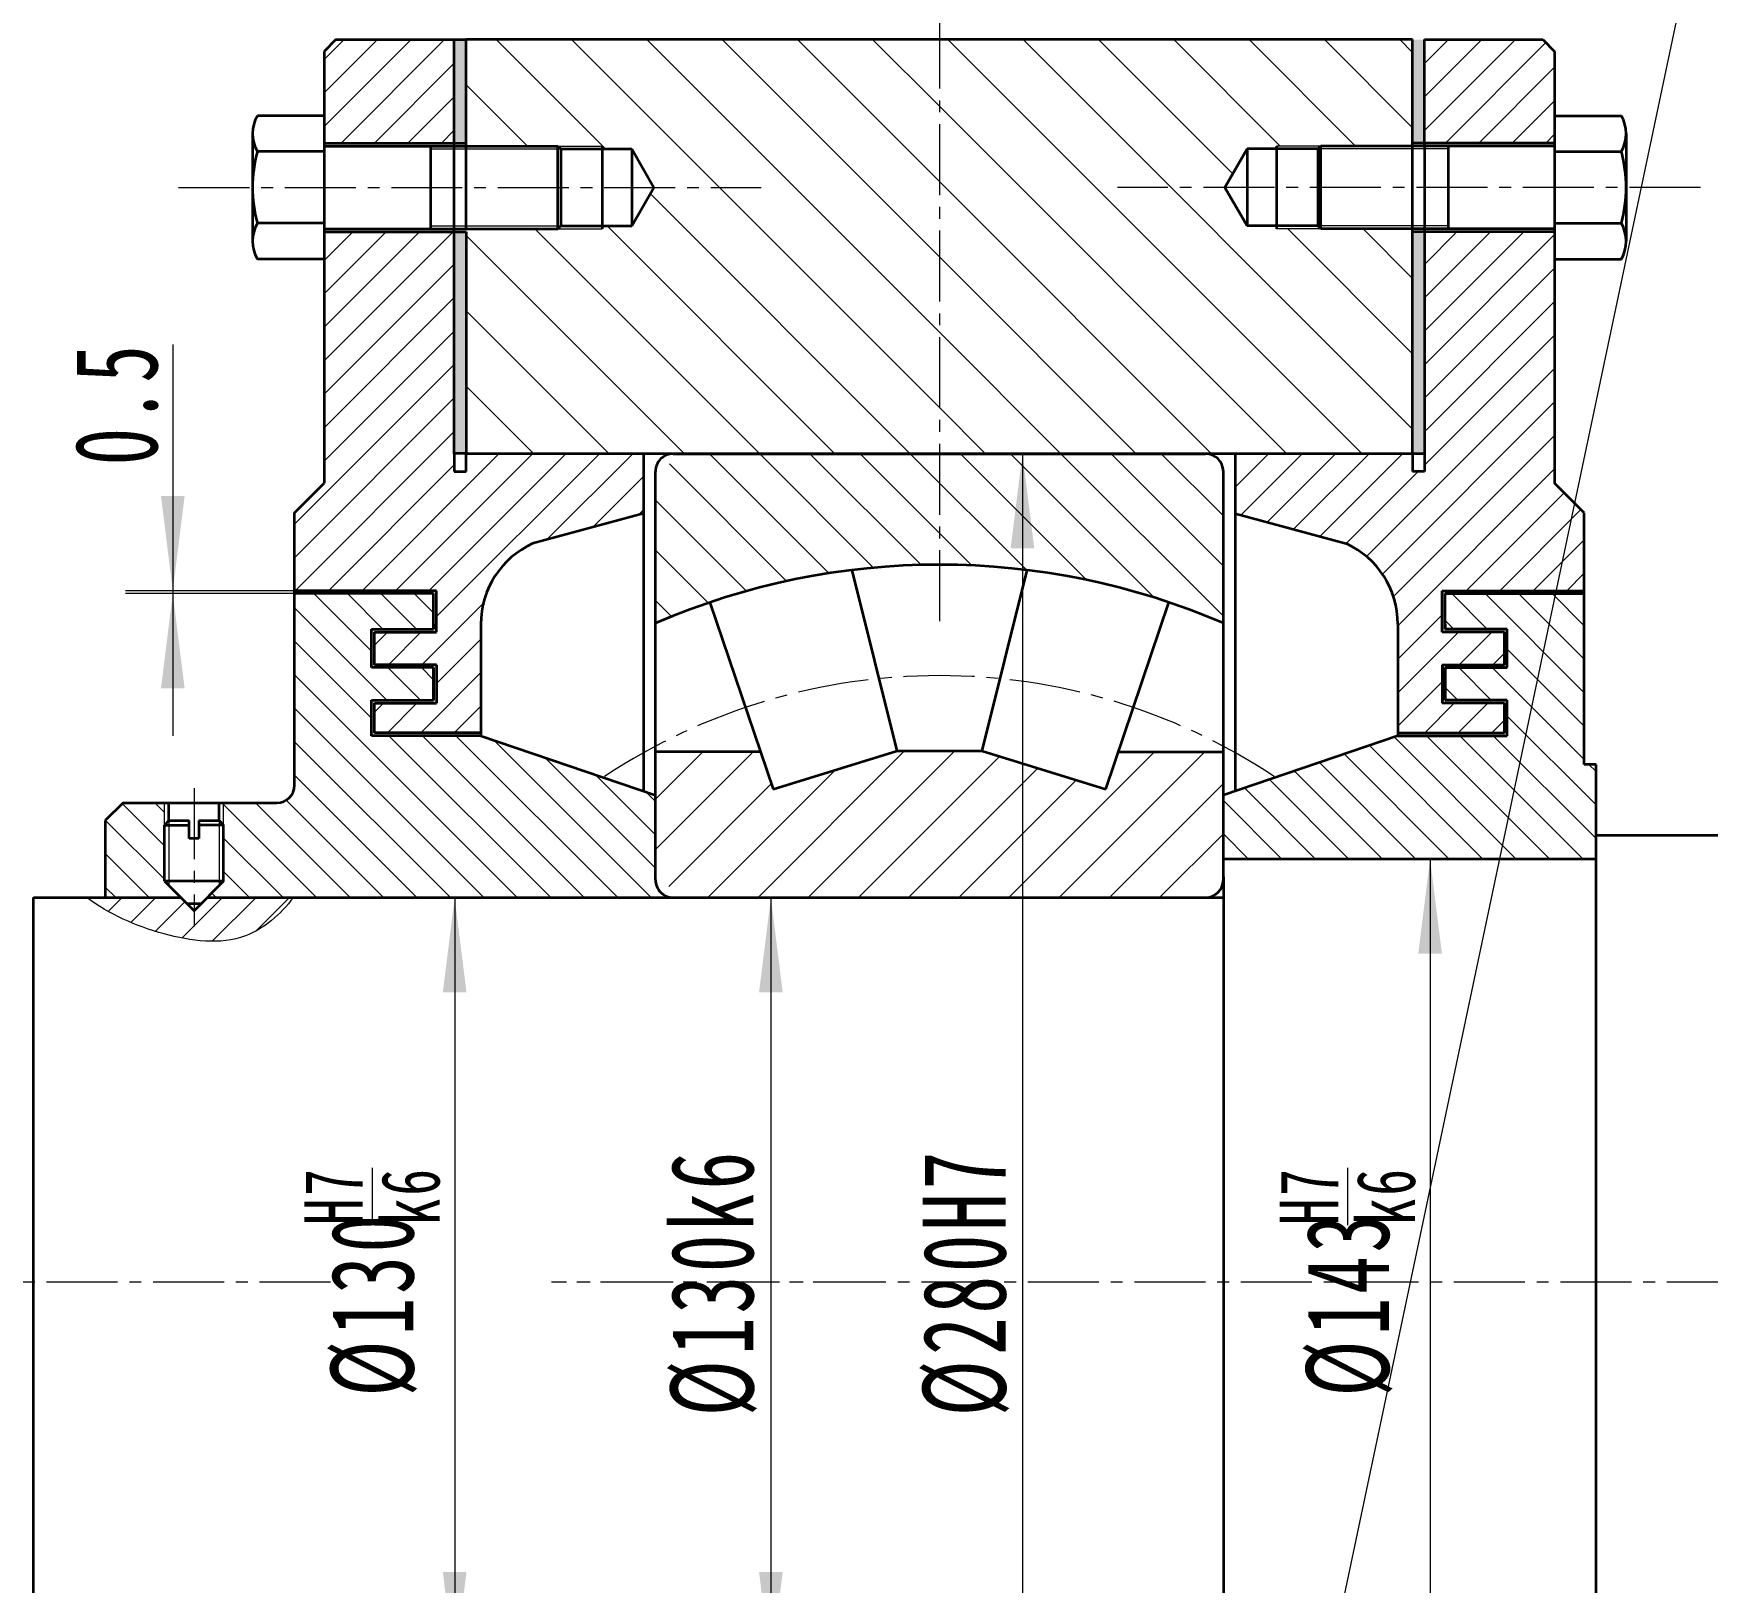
# Model space of a CAD drawing. Header units: millimetres. Extents: x -2378 to 2378, y -1682 to 1682.
# Drawn here: x -698.9 to -415.9, y 869.1 to 1130.9 of the extents above; entities that cross this region are included whole.
import ezdxf

# ---------------------------------------------------------------- set-up
doc = ezdxf.new("R2010")
doc.units = ezdxf.units.MM
doc.linetypes.add('点画线', pattern=[18, 12, -2, 2, -2])
doc.layers.get('0').update_dxf_attribs({"lineweight": 35})
for name, color, linetype, lineweight in [('中心线层', 1, '点画线', 18), ('剖面线层', 4, 'Continuous', 18), ('尺寸线层', 3, 'Continuous', 18), ('粗实线层', 7, 'Continuous', 35), ('细实线', 7, 'Continuous', 18), ('细实线层', 7, 'Continuous', 18)]:
    doc.layers.add(name, color=color, linetype=linetype, lineweight=lineweight)
doc.styles.add('标准', font='', dxfattribs={"width": 0.667})
doc.styles.get('标准').set_extended_font_data('宋体')
doc.dimstyles.new('标准', dxfattribs={"dimscale": 4, "dimtxt": 3.5, "dimasz": 4, "dimexe": 2, "dimexo": 0, "dimtad": 1, "dimdsep": 46, "dimtxsty": '标准', "dimblk": '_CAXARROW', "dimcen": 0, "dimdle": 6, "dimazin": 2, "dimtfac": 0.7071067811865475, "dimtdec": 3, "dimtmove": 2, "dimatfit": 3, "dimfxl": 1, "dimfrac": 2, "dimtolj": 1, "dimarcsym": 1})
pattern_1 = [(135, (0, 0), (-6.363961030678928, -6.363961030678928), [])]
pattern_2 = [(45, (0, 0), (-2.82842712474619, 2.82842712474619), [])]
pattern_3 = [(135, (0, 0), (-2.82842712474619, -2.82842712474619), [])]

# ---------------------------------------------------------------- blocks, each defined once
blk = doc.blocks.new('*X53')
at = {"layer": '尺寸线层', "linetype": 'Continuous'}
for points in [[(-675.3790654177158, 1036.692358036652), (-673.3790654177085, 1052.692358036652), (-677.3790654177085, 1052.692358036652)], [(-675.3790654177159, 1036.192358036652), (-673.3790654177233, 1020.192358036652), (-677.3790654177233, 1020.192358036652)]]:
    blk.add_hatch(color=0, dxfattribs=at).paths.add_polyline_path(points, flags=0)
at = {"layer": '尺寸线层', "color": 0, "linetype": 'Continuous'}
for p, q in [((-675.3790654177063, 1078.299513343605), (-675.3790654177213, 1012.192358036652)), ((-654.7917525773265, 1036.692358036652), (-683.3790654177158, 1036.692358036652)), ((-654.7917525773265, 1036.192358036652), (-683.3790654177159, 1036.192358036652))]:
    blk.add_line(p, q, dxfattribs=at)
at = {"layer": '尺寸线层', "color": 0, "insert": (-684.8790654177013, 1068.345935690132), "char_height": 14, "width": 39.81431061452531, "attachment_point": 5, "rotation": 90, "line_spacing_factor": 1.150569886022795, "style": '标准'}
blk.add_mtext('\\T1.1;0.5', dxfattribs=at)
blk = doc.blocks.new('_CAXARROW')
blk.add_hatch(color=0).paths.add_polyline_path([(0, 0), (-1, 0.125), (-1, -0.125)], flags=0)
blk = doc.blocks.new('*X55')
at = {"color": 0}
blk.add_line((-641.6138681176138, 929.4787540033556), (-641.6138681176138, 939.1655621183925), dxfattribs=at)
at = {"color": 0, "char_height": 14, "attachment_point": 1, "rotation": 90, "line_spacing_factor": 1.150569886022795, "style": '标准'}
for s, insert, width in [('\\T1.1;{\\H0.707107x;H7}', (-653.1632824509471, 929.4787540033554), 38.74723246014749), ('\\T1.1;{\\H0.707107x;k6}', (-640.1851696166827, 929.5156420769086), 38.74723246014749), ('\\T1.1;%%C130', (-648.6920804081166, 900.5153037240259), 154.6010335774659)]:
    blk.add_mtext(s, dxfattribs=dict(at, insert=insert, width=width))
blk = doc.blocks.new('*X54')
at = {"layer": '尺寸线层', "linetype": 'Continuous'}
for points in [[(-627.7303671585823, 984.84043342121), (-625.7303671585823, 968.84043342121), (-629.7303671585823, 968.84043342121)], [(-627.7303671585823, 854.8404334212082), (-625.7303671585823, 870.8404334212082), (-629.7303671585823, 870.8404334212082)]]:
    blk.add_hatch(color=0, dxfattribs=at).paths.add_polyline_path(points, flags=0)
at = {"layer": '尺寸线层', "color": 0, "linetype": 'Continuous'}
for p, q in [((-632.6017995684617, 984.84043342121), (-619.7303671585823, 984.84043342121)), ((-627.7303671585823, 984.84043342121), (-627.7303671585823, 854.8404334212082)), ((-629.3541779618755, 854.8404334212082), (-619.7303671585823, 854.8404334212082))]:
    blk.add_line(p, q, dxfattribs=at)
at = {"layer": '尺寸线层', "color": 0}
blk.add_blockref('*X55', (0, 0), dxfattribs=at)
blk = doc.blocks.new('*X56')
at = {"layer": '尺寸线层', "linetype": 'Continuous'}
for points in [[(-574.2778138798652, 984.84043342121), (-572.2778138798652, 968.84043342121), (-576.2778138798652, 968.84043342121)], [(-574.2778138798652, 854.8404334212082), (-572.2778138798652, 870.8404334212082), (-576.2778138798652, 870.8404334212082)]]:
    blk.add_hatch(color=0, dxfattribs=at).paths.add_polyline_path(points, flags=0)
at = {"layer": '尺寸线层', "color": 0, "linetype": 'Continuous'}
for p, q in [((-545.3219688914542, 984.84043342121), (-582.2778138798652, 984.84043342121)), ((-574.2778138798652, 984.84043342121), (-574.2778138798652, 854.8404334212082)), ((-548.9755431988638, 854.8404334212082), (-582.2778138798652, 854.8404334212082))]:
    blk.add_line(p, q, dxfattribs=at)
at = {"layer": '尺寸线层', "color": 0, "insert": (-583.9342384608708, 919.8404329212092), "char_height": 14, "width": 84.61584357541892, "attachment_point": 5, "rotation": 90, "line_spacing_factor": 1.150569886022795, "style": '标准'}
blk.add_mtext('\\T1.1;%%C130k6', dxfattribs=at)
blk = doc.blocks.new('*X57')
at = {"layer": '尺寸线层', "linetype": 'Continuous'}
for points in [[(-531.7542684686267, 1059.840433421208), (-529.7542684686267, 1043.840433421208), (-533.7542684686267, 1043.840433421208)], [(-531.7542684686238, 779.8404334212095), (-529.7542684686267, 795.8404334212095), (-533.7542684686267, 795.8404334212095)]]:
    blk.add_hatch(color=0, dxfattribs=at).paths.add_polyline_path(points, flags=0)
at = {"layer": '尺寸线层', "color": 0, "linetype": 'Continuous'}
for p, q in [((-523.939678977777, 1059.840433421208), (-539.7542684686267, 1059.840433421208)), ((-531.7542684686267, 1059.840433421208), (-531.7542684686238, 779.8404334212095)), ((-534.4944491991826, 779.8404334212095), (-523.7542684686238, 779.8404334212095))]:
    blk.add_line(p, q, dxfattribs=at)
at = {"layer": '尺寸线层', "color": 0, "insert": (-541.2933746138781, 919.8404329212086), "char_height": 14, "width": 84.40717318435759, "attachment_point": 5, "rotation": 90.00000000000061, "line_spacing_factor": 1.150569886022795, "style": '标准'}
blk.add_mtext('\\T1.1;%%C280H7', dxfattribs=at)
blk = doc.blocks.new('*X59')
at = {"color": 0}
blk.add_line((-476.7272984629035, 929.4787540033569), (-476.7272984629035, 939.1655621183938), dxfattribs=at)
at = {"color": 0, "char_height": 14, "attachment_point": 1, "rotation": 90, "line_spacing_factor": 1.150569886022795, "style": '标准'}
for s, insert, width in [('\\T1.1;{\\H0.707107x;H7}', (-488.2767127962368, 929.4787540033569), 38.74723246014749), ('\\T1.1;{\\H0.707107x;k6}', (-475.2985999619725, 929.51564207691), 38.74723246014749), ('\\T1.1;%%C143', (-483.8055107534063, 900.5153037240273), 154.6010335774659)]:
    blk.add_mtext(s, dxfattribs=dict(at, insert=insert, width=width))
blk = doc.blocks.new('*X58')
at = {"layer": '尺寸线层', "linetype": 'Continuous'}
for points in [[(-462.8437975038718, 991.346998025655), (-460.8437975038718, 975.346998025655), (-464.8437975038718, 975.346998025655)], [(-462.8437975038718, 848.333868816766), (-460.8437975038718, 864.333868816766), (-464.8437975038718, 864.333868816766)]]:
    blk.add_hatch(color=0, dxfattribs=at).paths.add_polyline_path(points, flags=0)
at = {"layer": '尺寸线层', "color": 0, "linetype": 'Continuous'}
for p, q in [((-476.2402366310403, 991.346998025655), (-454.8437975038718, 991.346998025655)), ((-462.8437975038718, 991.346998025655), (-462.8437975038718, 848.333868816766)), ((-472.5866623236307, 848.333868816766), (-454.8437975038718, 848.333868816766))]:
    blk.add_line(p, q, dxfattribs=at)
at = {"layer": '尺寸线层', "color": 0}
blk.add_blockref('*X59', (0, 0), dxfattribs=at)
blk = doc.blocks.new('*X68')
at = {"layer": '细实线层', "color": 0}
blk.add_line((0, 0), (154.2669922226651, 730.773553591338), dxfattribs=at)

msp = doc.modelspace()

# ---------------------------------------------------------------- hatches: boundary and pattern name
at = {"layer": '剖面线层'}
h = msp.add_hatch(dxfattribs=at)
h.set_pattern_fill('无图案', color=256, scale=4, angle=45, style=0, pattern_type=0)
h.set_pattern_definition(pattern_2)
edge = h.paths.add_edge_path(flags=0)
edge.add_line((-649.7917525773264, 1054.840433421213), (-649.7917525773264, 1073.80340767531))
edge.add_line((-649.7917525773264, 1073.80340767531), (-649.7917525773264, 1092.716077768228))
edge.add_line((-649.7917525773264, 1092.716077768228), (-649.7917525773264, 1097.340433421207))
edge.add_line((-649.791752577381, 1097.340433421207), (-627.7917525773282, 1097.340433421207))
edge.add_line((-627.79175257733, 1097.340433421207), (-627.79175257733, 1059.853562630101))
edge.add_line((-627.79175257733, 1059.853562630101), (-627.79175257733, 1056.853562630101))
edge.add_line((-627.79175257733, 1056.853562630101), (-625.79175257733, 1056.853562630101))
edge.add_line((-625.79175257733, 1056.853562630101), (-625.79175257733, 1059.840433421208))
edge.add_line((-625.79175257733, 1059.840433421208), (-595.7917525773246, 1059.840433421208))
edge.add_line((-595.7917525773246, 1059.840433421209), (-595.7917525773246, 1049.737263643006))
edge.add_line((-595.7917525773246, 1049.737263643006), (-614.547669168729, 1044.67089477177))
edge.add_arc((-608.2917525779033, 1031.037718047645), 14.99999999942385, 114.6491813732627, 180)
edge.add_line((-623.2917525773264, 1031.037718047645), (-623.2917525773264, 1012.692358036652))
edge.add_line((-623.2917525773265, 1012.692358036652), (-641.2917525773265, 1012.692358036652))
edge.add_line((-641.2917525773265, 1012.692358036652), (-641.2917525773265, 1017.692358036652))
edge.add_line((-641.2917525773265, 1017.692358036652), (-630.7917525773265, 1017.692358036652))
edge.add_line((-630.7917525773265, 1017.692358036652), (-630.7917525773265, 1024.192358036652))
edge.add_line((-630.7917525773265, 1024.192358036652), (-641.2917525773265, 1024.192358036652))
edge.add_line((-641.2917525773265, 1024.192358036652), (-641.2917525773265, 1029.692358036652))
edge.add_line((-641.2917525773266, 1029.692358036652), (-630.7917525773265, 1029.692358036652))
edge.add_line((-630.7917525773265, 1029.692358036652), (-630.7917525773265, 1036.692358036652))
edge.add_line((-630.7917525773265, 1036.692358036652), (-654.7917525773265, 1036.692358036652))
edge.add_line((-654.791752577327, 1036.692358036652), (-654.7917525773264, 1049.840433421213))
edge.add_line((-654.7917525773264, 1049.840433421213), (-649.7917525773264, 1054.840433421213))
h.paths.add_polyline_path([(-649.7917525773264, 1116.964789074193), (-649.7917525773264, 1119.270110167519), (-649.7917525773264, 1127.840433421213), (-647.7917525773282, 1129.840433421206), (-627.7917525773282, 1129.840433421208), (-627.7917525773282, 1112.340433421207), (-649.7917525773264, 1112.340433421207)], flags=0)
h = msp.add_hatch(dxfattribs=at)
h.set_pattern_fill('无图案', color=256, scale=9, angle=135, style=0, pattern_type=0)
h.set_pattern_definition(pattern_1)
h.paths.add_polyline_path([(-545.7917525773282, 1059.840433421208), (-545.7917525773282, 1089.734856281349), (-545.7917525773282, 1129.840433421212), (-625.7917525773282, 1129.840433421212), (-625.7917525773282, 1112.340433421209), (-625.7917525773282, 1111.840433421211), (-610.2917525773246, 1111.840433421211), (-602.7917525773246, 1111.84043342121), (-602.7917525773246, 1111.340433421211), (-597.7917525773246, 1111.34043342121), (-594.0389758275924, 1104.84043342121), (-597.7917525773246, 1098.340433421212), (-602.7917525773246, 1098.340433421212), (-602.7917525773246, 1097.840433421212), (-610.2917525773246, 1097.840433421211), (-625.7917525773282, 1097.840433421209), (-625.7917525773282, 1097.340433421209), (-625.7917525773282, 1059.840433421208), (-595.79175257733, 1059.840433421208), (-590.7918075430298, 1059.840433421208)], flags=0)
h = msp.add_hatch(dxfattribs=at)
h.set_pattern_fill('无图案', color=256, scale=9, angle=135, style=0, pattern_type=0)
h.set_pattern_definition(pattern_1)
h.paths.add_polyline_path([(-545.7917525773282, 1059.840433421208), (-545.7917525773282, 1089.734856281349), (-545.7917525773282, 1129.840433421212), (-465.7917525773282, 1129.840433421212), (-465.7917525773282, 1112.340433421209), (-465.7917525773282, 1111.840433421211), (-481.2917525773319, 1111.840433421211), (-488.7917525773319, 1111.840433421211), (-488.7917525773319, 1111.340433421211), (-493.7917525773319, 1111.340433421211), (-497.5445293270641, 1104.840433421211), (-493.7917525773319, 1098.340433421212), (-488.7917525773319, 1098.340433421212), (-488.7917525773319, 1097.840433421212), (-481.2917525773319, 1097.840433421211), (-465.7917525773282, 1097.840433421209), (-465.7917525773282, 1097.340433421209), (-465.7917525773282, 1059.840433421209), (-495.7917525773264, 1059.840433421208), (-500.7916976116267, 1059.840433421208)], flags=0)
h = msp.add_hatch(dxfattribs=at)
h.set_pattern_fill('无图案', color=256, scale=4, angle=45, style=0, pattern_type=0)
h.set_pattern_definition(pattern_2)
edge = h.paths.add_edge_path(flags=0)
edge.add_line((-441.79175257733, 1054.840433421213), (-441.79175257733, 1073.80340767531))
edge.add_line((-441.79175257733, 1073.80340767531), (-441.79175257733, 1092.716077768228))
edge.add_line((-441.79175257733, 1092.716077768228), (-441.79175257733, 1097.340433421207))
edge.add_line((-441.7917525772755, 1097.340433421207), (-463.7917525773282, 1097.340433421207))
edge.add_line((-463.7917525773264, 1097.340433421207), (-463.7917525773264, 1059.853562630101))
edge.add_line((-463.7917525773264, 1059.853562630101), (-463.7917525773264, 1056.853562630101))
edge.add_line((-463.7917525773264, 1056.853562630101), (-465.7917525773264, 1056.853562630101))
edge.add_line((-465.7917525773264, 1056.853562630101), (-465.7917525773264, 1059.840433421208))
edge.add_line((-465.7917525773264, 1059.840433421208), (-495.7917525773319, 1059.840433421208))
edge.add_line((-495.7917525773319, 1059.840433421209), (-495.7917525773319, 1049.737263643006))
edge.add_line((-495.7917525773319, 1049.737263643006), (-477.0358359859274, 1044.67089477177))
edge.add_arc((-483.291752576754, 1031.037718047644), 14.99999999942463, 1.737006930103237e-12, 65.35081862673431)
edge.add_line((-468.29175257733, 1031.037718047645), (-468.29175257733, 1012.692358036652))
edge.add_line((-468.2917525773299, 1012.692358036652), (-450.2917525773299, 1012.692358036652))
edge.add_line((-450.2917525773299, 1012.692358036652), (-450.2917525773299, 1017.692358036652))
edge.add_line((-450.2917525773299, 1017.692358036652), (-460.7917525773299, 1017.692358036652))
edge.add_line((-460.7917525773299, 1017.692358036652), (-460.7917525773299, 1024.192358036652))
edge.add_line((-460.7917525773299, 1024.192358036652), (-450.2917525773299, 1024.192358036652))
edge.add_line((-450.2917525773299, 1024.192358036652), (-450.2917525773299, 1029.692358036652))
edge.add_line((-450.2917525773298, 1029.692358036652), (-460.7917525773299, 1029.692358036652))
edge.add_line((-460.7917525773299, 1029.692358036652), (-460.7917525773299, 1036.692358036652))
edge.add_line((-460.7917525773299, 1036.692358036652), (-436.7917525773299, 1036.692358036652))
edge.add_line((-436.7917525773295, 1036.692358036652), (-436.79175257733, 1049.840433421213))
edge.add_line((-436.79175257733, 1049.840433421213), (-441.79175257733, 1054.840433421213))
h.paths.add_polyline_path([(-441.79175257733, 1116.964789074193), (-441.79175257733, 1119.270110167519), (-441.79175257733, 1127.840433421213), (-443.7917525773282, 1129.840433421206), (-463.7917525773282, 1129.840433421208), (-463.7917525773282, 1112.340433421207), (-441.79175257733, 1112.340433421207)], flags=0)
h = msp.add_hatch(dxfattribs=at)
h.set_pattern_fill('无图案', color=256, scale=6, angle=-45, style=0, pattern_type=0)
h.set_pattern_definition([(-45, (0, 0), (4.242640687119285, 4.242640687119286), [])])
edge = h.paths.add_edge_path(flags=0)
edge.add_arc((-586.7917525773263, 1052.840433421207), 7.000000000000114, 90.00000000000091, 180, ccw=False)
edge.add_line((-593.7917525773264, 1052.840433421207), (-593.7917525773264, 1031.184775441806))
edge.add_arc((-545.7917525773339, 919.8404334212286), 121.2499999999782, 108.6565097217668, 113.3206371522095)
edge.add_arc((-545.7917525773223, 919.8404334211891), 121.250000000019, 96.99619114566397, 108.6565097217667)
edge.add_arc((-545.7917525773269, 919.8404334212057), 121.2500000000023, 83.00380885433697, 96.99619114566218)
edge.add_arc((-545.7917525773286, 919.8404334212046), 121.2500000000039, 71.34349027823325, 83.00380885433755)
edge.add_arc((-545.7917525773132, 919.8404334212415), 121.249999999964, 66.67936284779036, 71.34349027823355)
edge.add_line((-497.7917525773264, 1031.184775441806), (-497.7917525773264, 1052.840433421208))
edge.add_arc((-504.7917525773264, 1052.840433421208), 7, 0, 89.99999999999949, ccw=False)
edge.add_line((-504.7917525773264, 1059.840433421208), (-586.7917525773264, 1059.840433421207))
h = msp.add_hatch(dxfattribs=at)
h.set_pattern_fill('无图案', color=256, scale=4, angle=135, style=0, pattern_type=0)
h.set_pattern_definition(pattern_3)
edge = h.paths.add_edge_path(flags=0)
edge.add_line((-654.7917525773282, 1003.840433421788), (-654.7917525773281, 1007.646064492271))
edge.add_line((-654.7917525773281, 1007.646064492271), (-654.791752577327, 1036.192358036652))
edge.add_line((-654.7917525773265, 1036.192358036652), (-631.2917525773265, 1036.192358036652))
edge.add_line((-631.2917525773265, 1036.192358036652), (-631.2917525773265, 1030.192358036652))
edge.add_line((-631.2917525773265, 1030.192358036652), (-641.7917525773265, 1030.192358036652))
edge.add_line((-641.7917525773265, 1030.192358036652), (-641.7917525773265, 1023.692358036652))
edge.add_line((-641.7917525773265, 1023.692358036652), (-631.2917525773265, 1023.692358036652))
edge.add_line((-631.2917525773265, 1023.692358036652), (-631.2917525773265, 1018.192358036652))
edge.add_line((-631.2917525773265, 1018.192358036652), (-641.7917525773265, 1018.192358036652))
edge.add_line((-641.7917525773265, 1018.192358036652), (-641.7917525773265, 1012.192358036652))
edge.add_line((-641.7917525773265, 1012.192358036652), (-623.2917525773265, 1012.192358036652))
edge.add_line((-623.2917525773264, 1012.192358036652), (-623.2917525773264, 1012.149704737591))
edge.add_line((-623.2917525773264, 1012.149704737591), (-595.7917525773247, 1002.827670839285))
edge.add_line((-595.7917525773247, 1002.827670839285), (-593.7917525773264, 1002.149704737591))
edge.add_line((-593.7917525773264, 1002.149704737591), (-593.7917525773264, 987.8404334211928))
edge.add_arc((-590.7917525829926, 987.8404334168399), 2.999999995630105, 179.9999999999978, 270.0000001914247)
edge.add_line((-590.7917515778485, 984.84043342121), (-654.987140871704, 984.84043342121))
edge.add_line((-654.987140871704, 984.84043342121), (-669.5417525773282, 984.84043342121))
edge.add_line((-669.5417525773282, 984.84043342121), (-667.5417525773282, 986.84043342121))
edge.add_line((-667.5417525773282, 986.84043342121), (-666.7917525773282, 987.59043342121))
edge.add_line((-666.7917525773282, 987.59043342121), (-666.7917525773282, 997.09043342121))
edge.add_line((-666.7917525773282, 997.09043342121), (-666.7917525773282, 1000.84043342121))
edge.add_line((-666.7917525773283, 1000.84043342121), (-657.79175257719, 1000.84043342121))
edge.add_arc((-657.7917525781739, 1003.840433421788), 3.00000000084583, 270.0000000187814, 359.9999999999957)
h.paths.add_polyline_path([(-686.7917525773264, 984.84043342121), (-686.7917525773264, 992.7611321287498), (-686.7917525773264, 997.8404334212091), (-683.7917525773264, 1000.840433421209), (-676.7917525773282, 1000.84043342121), (-676.7917525773282, 997.0904334212091), (-676.7917525773282, 987.59043342121), (-676.0417525773282, 986.84043342121), (-674.0417525773282, 984.8404334212091)], flags=0)
h = msp.add_hatch(dxfattribs=at)
h.set_pattern_fill('无图案', color=256, scale=4, angle=135, style=0, pattern_type=0)
h.set_pattern_definition(pattern_3)
h.paths.add_polyline_path([(-495.7917525773267, 1002.827670839285), (-495.0112367296288, 1003.092252482572), (-468.2917525773246, 1012.149704737591), (-468.2917525773299, 1012.192358036652), (-449.7917525773299, 1012.192358036652), (-449.7917525773299, 1018.192358036652), (-460.2917525773299, 1018.192358036652), (-460.2917525773299, 1023.692358036652), (-449.7917525773299, 1023.692358036652), (-449.7917525773299, 1030.192358036652), (-460.2917525773299, 1030.192358036652), (-460.2917525773299, 1036.192358036652), (-436.7917525773246, 1036.192358036652), (-436.7917525773246, 1007.346715723434), (-434.7917525773246, 1007.346715723434), (-434.7917525773246, 995.346998025655), (-434.7917525773246, 991.346998025655), (-497.7917525773264, 991.346998025655), (-497.7917525773246, 1002.149704737591)], flags=0)
h = msp.add_hatch(dxfattribs=at)
h.set_pattern_fill('无图案', color=256, scale=6, angle=45, style=0, pattern_type=0)
h.set_pattern_definition([(45, (0, 0), (-4.242640687119285, 4.242640687119286), [])])
edge = h.paths.add_edge_path(flags=0)
edge.add_line((-593.7917525773264, 1009.453730924894), (-593.7917525773264, 992.0404334212071))
edge.add_line((-593.7917525773264, 992.0404334212071), (-593.7917525773264, 991.8404333785338))
edge.add_arc((-586.7917525773266, 991.8404334212075), 7, 180.0000000000009, 270.0000000000009, ccw=False)
edge.add_line((-586.7917525773264, 984.8404334212073), (-504.7917525773264, 984.8404334212082))
edge.add_arc((-504.7917525773264, 991.840433421208), 7, -90, 9.094947017729282e-13, ccw=False)
edge.add_line((-497.7917525773264, 991.8404334212082), (-497.7917525773264, 1009.453730924894))
edge.add_line((-497.7917525773264, 1009.453730924894), (-515.5351193383121, 1009.453730924894))
edge.add_line((-515.5351193383121, 1009.453730924894), (-517.6677454696965, 1003.137375153709))
edge.add_line((-517.6677454696965, 1003.137375153709), (-538.6428524801831, 1009.630257532685))
edge.add_line((-538.6428524801831, 1009.630257532685), (-552.9406526744679, 1009.630257532685))
edge.add_line((-552.9406526744679, 1009.630257532685), (-573.9157596849545, 1003.137375153709))
edge.add_line((-573.9157596849545, 1003.137375153709), (-576.0483858163389, 1009.453730924894))
edge.add_line((-576.0483858163389, 1009.453730924894), (-593.7917525773264, 1009.453730924894))
h = msp.add_hatch(dxfattribs=at)
h.set_pattern_fill('无图案', color=256, scale=4, angle=45, style=0, pattern_type=0)
h.set_pattern_definition(pattern_2)
edge = h.paths.add_edge_path(flags=0)
edge.add_spline(control_points=[(-689.9804748004717, 984.8404335054638), (-687.6323968633606, 983.1447261340427), (-685.0912994033224, 981.7398209697722), (-682.3872509721423, 980.6011368189384)], knot_values=[0, 0, 0, 0, 8.715228110176605, 8.715228110176605, 8.715228110176605, 8.715228110176605], weights=[1, 1, 1, 1], degree=3, periodic=0)
edge.add_spline(control_points=[(-682.3872509721423, 980.6011368189384), (-680.6096919407828, 979.8526005601789), (-674.3293035350107, 977.6996602391946), (-663.6295928999698, 976.3155960061204), (-657.162231984239, 981.9931004316386), (-654.9871408064064, 984.8404335838795)], knot_values=[3.369201133500324e-15, 3.369201133500324e-15, 3.369201133500324e-15, 3.369201133500324e-15, 5.837741746646865, 19.83970006567928, 30.34706593873662, 30.34706593873662, 30.34706593873662, 30.34706593873662], weights=[1, 1, 0.9999999999999998, 1, 1, 1], degree=3, periodic=0)
edge.add_line((-654.9871408064064, 984.8404335054638), (-669.5417525773319, 984.8404335054638))
edge.add_line((-669.5417525773319, 984.8404334996276), (-670.5417525773282, 983.8404334996321))
edge.add_line((-670.5417525773282, 983.8404334996321), (-671.79175257733, 982.5904334996312))
edge.add_line((-671.7917525773282, 982.5904334996321), (-673.0417525773282, 983.8404334996312))
edge.add_line((-673.0417525773282, 983.8404334996312), (-674.0417525831599, 984.8404335054638))
edge.add_line((-674.0417525831599, 984.8404335054638), (-689.9804748004717, 984.8404335054638))
at = {"layer": '粗实线层'}
h = msp.add_hatch(color=256, dxfattribs=at)
h.paths.add_polyline_path([(-627.79175257733, 1059.853562630101), (-627.79175257733, 1083.828385762603), (-627.7917525773282, 1097.340433421207), (-625.7917525773282, 1097.340433421207), (-625.7917525773282, 1059.853562630101)], flags=0)
h.paths.add_polyline_path([(-627.7917525773282, 1112.340433421207), (-627.7917525773282, 1118.989562761441), (-627.7917525773282, 1129.840433421206), (-625.7917525773282, 1129.840433421212), (-625.7917525773282, 1112.340433421207)], flags=0)
h = msp.add_hatch(color=256, dxfattribs=at)
h.paths.add_polyline_path([(-463.7917525773264, 1059.853562630101), (-463.7917525773264, 1083.828385762603), (-463.7917525773282, 1097.340433421208), (-465.7917525773282, 1097.340433421208), (-465.7917525773282, 1059.853562630101)], flags=0)
h.paths.add_polyline_path([(-463.7917525773282, 1112.340433421208), (-463.7917525773282, 1118.989562761441), (-463.7917525773282, 1129.840433421206), (-465.7917525773282, 1129.840433421213), (-465.7917525773282, 1112.340433421208)], flags=0)
for points in [[(-654.7917525773265, 1036.192358036652), (-654.7917525773265, 1036.447565781213), (-654.7917525773265, 1036.692358036652), (-630.7917525773265, 1036.692358036652), (-630.7917525773265, 1029.692358036652), (-641.2917525773265, 1029.692358036652), (-641.2917525773265, 1024.192358036652), (-630.7917525773265, 1024.192358036652), (-630.7917525773265, 1017.692358036652), (-641.2917525773265, 1017.692358036652), (-641.2917525773265, 1012.692358036652), (-623.2917525773265, 1012.692358036652), (-623.2917525773265, 1012.192358036652), (-641.7917525773265, 1012.192358036652), (-641.7917525773265, 1018.192358036652), (-631.2917525773265, 1018.192358036652), (-631.2917525773265, 1023.692358036652), (-641.7917525773265, 1023.692358036652), (-641.7917525773265, 1030.192358036652), (-631.2917525773265, 1030.192358036652), (-631.2917525773265, 1036.192358036652)], [(-436.7917525773299, 1036.192358036652), (-436.7917525773299, 1036.447565781213), (-436.7917525773299, 1036.692358036652), (-460.7917525773299, 1036.692358036652), (-460.7917525773299, 1029.692358036652), (-450.2917525773299, 1029.692358036652), (-450.2917525773299, 1024.192358036652), (-460.7917525773299, 1024.192358036652), (-460.7917525773299, 1017.692358036652), (-450.2917525773299, 1017.692358036652), (-450.2917525773299, 1012.692358036652), (-468.2917525773299, 1012.692358036652), (-468.2917525773299, 1012.192358036652), (-449.7917525773299, 1012.192358036652), (-449.7917525773299, 1018.192358036652), (-460.2917525773299, 1018.192358036652), (-460.2917525773299, 1023.692358036652), (-449.7917525773299, 1023.692358036652), (-449.7917525773299, 1030.192358036652), (-460.2917525773299, 1030.192358036652), (-460.2917525773299, 1036.192358036652)]]:
    msp.add_hatch(color=256, dxfattribs=at).paths.add_polyline_path(points, flags=0)

# ---------------------------------------------------------------- linework, layer by layer
at = {"layer": '中心线层'}
for p, q in [((-545.7917525773282, 1133.540238138143), (-545.7917525773282, 1031.140628704276)), ((-674.4353868285052, 1104.840433421209), (-575.9041794658515, 1104.840433421209)), ((-417.1481183261512, 1104.840433421209), (-515.679325688805, 1104.840433421209)), ((-648.7190235269172, 919.8404334212073), (-1098.914711227273, 919.8404334212064))]:
    msp.add_line(p, q, dxfattribs=at)
at = {"layer": '中心线层', "linetype": '点画线', "lineweight": 18}
for p, q in [((-671.7917525773282, 1003.34043342121), (-671.7917525773282, 979.9615207954539)), ((-555.1016742028514, 919.8404334212082), (-611.3516742028514, 919.8404334212082)), ((831.1823319142914, 919.840433421211), (-611.3516742028514, 919.84043342121))]:
    msp.add_line(p, q, dxfattribs=at)
at = {"layer": '中心线层'}
msp.add_arc((-545.7917525773264, 919.8404334212082), 102.5, 56.49176658144574, 123.5082334185564, dxfattribs=at)
at = {"layer": '粗实线层'}
for p, q in [((-647.7917525773264, 1129.840433421213), (-649.7917525773264, 1127.840433421213)), ((-647.7917525773282, 1129.840433421206), (-625.7917525773282, 1129.840433421206)), ((-627.7917525773282, 1111.84043342121), (-627.7917525773282, 1129.840433421208)), ((-465.7917525773282, 1129.840433421212), (-625.7917525773282, 1129.840433421212)), ((-625.7917525773282, 1111.84043342121), (-625.7917525773282, 1129.840433421212)), ((-465.7917525773282, 1097.840433421209), (-465.7917525773282, 1129.840433421212)), ((-463.7917525773282, 1111.840433421209), (-463.7917525773282, 1129.84043342121)), ((-463.7917525773228, 1129.840433421212), (-443.7917525773228, 1129.840433421212)), ((-443.7917525773228, 1129.840433421212), (-441.7917525773228, 1127.840433421212)), ((-649.7917525773264, 1127.840433421213), (-649.7917525773264, 1054.840433421213)), ((-441.7917525773228, 1127.840433421212), (-441.7917525773246, 1054.840433421212)), ((-649.7917525777102, 1116.964789074193), (-661.0795747508328, 1116.964789074193)), ((-441.7917525769462, 1116.964789074193), (-430.5039304038237, 1116.964789074194)), ((-661.891752577325, 1113.933700160947), (-661.891752577325, 1095.747166681474)), ((-649.791752577381, 1112.340433421207), (-625.7917525773282, 1112.340433421207)), ((-441.7917525772718, 1112.340433421209), (-465.7917525773282, 1112.340433421209)), ((-429.6917525773315, 1113.933700160947), (-429.6917525773315, 1095.747166681474)), ((-649.7917525754892, 1110.902611247701), (-661.0795747508328, 1110.902611247701)), ((-649.7917525773246, 1111.84043342121), (-610.2917525773246, 1111.840433421211)), ((-631.7917525773282, 1111.840433421211), (-631.7917525773282, 1097.840433421211)), ((-627.7917525773282, 1097.340433421207), (-627.7917525773282, 1111.84043342121)), ((-625.7917525773282, 1097.840433421211), (-625.7917525773282, 1111.84043342121)), ((-610.2917525773246, 1111.840433421211), (-609.7917525773246, 1111.340433421211)), ((-610.2917525773246, 1097.840433421211), (-610.2917525773246, 1111.840433421211)), ((-609.7917525773246, 1111.340433421211), (-597.7917525773246, 1111.34043342121)), ((-609.7917525773246, 1111.340433421211), (-609.7917525773246, 1098.340433421211)), ((-602.7917525773246, 1111.84043342121), (-602.7917525773246, 1097.84043342121)), ((-597.7917525773246, 1111.34043342121), (-597.7917525773246, 1098.34043342121)), ((-597.7917525773246, 1111.34043342121), (-594.0389758275924, 1104.84043342121)), ((-493.7917525773319, 1111.340433421211), (-497.5445293270641, 1104.840433421211)), ((-481.7917525773319, 1111.340433421211), (-493.7917525773319, 1111.340433421211)), ((-493.7917525773319, 1111.340433421211), (-493.7917525773319, 1098.340433421211)), ((-488.7917525773319, 1111.840433421211), (-488.7917525773319, 1097.840433421211)), ((-481.2917525773319, 1111.840433421211), (-481.7917525773319, 1111.340433421211)), ((-481.7917525773319, 1111.340433421211), (-481.7917525773319, 1098.340433421211)), ((-441.7917525773319, 1111.840433421211), (-481.2917525773319, 1111.840433421211)), ((-481.2917525773319, 1097.840433421211), (-481.2917525773319, 1111.840433421211)), ((-463.7917525773282, 1111.840433421209), (-463.7917525773264, 1056.853562630101)), ((-459.7917525773282, 1111.840433421211), (-459.7917525773282, 1097.840433421211)), ((-441.7917525791672, 1110.902611247702), (-430.5039304038237, 1110.902611247702)), ((-597.7917525773246, 1098.34043342121), (-594.0389758275924, 1104.84043342121)), ((-493.7917525773319, 1098.340433421211), (-497.5445293270641, 1104.840433421211)), ((-649.7917525754892, 1098.77825559472), (-661.0795747508328, 1098.77825559472)), ((-610.2917525773246, 1097.840433421211), (-609.7917525773246, 1098.340433421211)), ((-609.7917525773246, 1098.340433421212), (-597.7917525773246, 1098.340433421212)), ((-481.7917525773319, 1098.340433421212), (-493.7917525773319, 1098.340433421212)), ((-481.2917525773319, 1097.840433421211), (-481.7917525773319, 1098.340433421211)), ((-441.7917525791672, 1098.77825559472), (-430.5039304038237, 1098.77825559472)), ((-649.7917525773246, 1097.84043342121), (-610.2917525773246, 1097.840433421211)), ((-649.791752577381, 1097.340433421207), (-627.7917525773282, 1097.340433421207)), ((-627.7917525773282, 1097.340433421207), (-625.7917525773282, 1097.340433421207)), ((-627.79175257733, 1059.853562630101), (-627.79175257733, 1097.340433421207)), ((-625.7917525773282, 1097.340433421207), (-625.7917525773282, 1059.853562630101)), ((-441.7917525773319, 1097.840433421211), (-481.2917525773319, 1097.840433421211)), ((-465.7917525773282, 1059.84043342121), (-465.7917525773282, 1097.840433421209)), ((-441.7917525772718, 1097.340433421209), (-465.7917525773282, 1097.340433421209)), ((-649.7917525754892, 1092.716077768228), (-661.0795747508328, 1092.716077768228)), ((-441.7917525791672, 1092.716077768228), (-430.5039304038237, 1092.716077768228)), ((-627.7917525773282, 1059.840433421208), (-627.7917525773282, 1059.853562630101)), ((-625.7917525773282, 1059.853562630101), (-627.79175257733, 1059.853562630101)), ((-627.79175257733, 1059.853562630101), (-627.79175257733, 1056.853562630101)), ((-625.7917525773282, 1059.84043342121), (-625.7917525773282, 1059.853562630101)), ((-625.79175257733, 1056.853562630101), (-625.79175257733, 1059.853562630101)), ((-590.791752575351, 1059.840433421207), (-625.79175257733, 1059.840433421208)), ((-595.7917525773246, 1059.840433421209), (-595.7917525773246, 1002.827670839285)), ((-463.7917525773282, 1059.840433421209), (-590.791752575351, 1059.840433421207)), ((-590.791752575351, 1059.840433421207), (-500.7917525724442, 1059.840433421208)), ((-495.7917525773264, 1059.840433421209), (-495.7917525773264, 1002.827670839284)), ((-465.7917525773282, 1059.84043342121), (-465.7917525773264, 1056.853562630101)), ((-463.7917525773264, 1059.853562630101), (-463.7917525773264, 1056.853562630101)), ((-627.79175257733, 1056.853562630101), (-625.79175257733, 1056.853562630101)), ((-593.7917525773264, 987.8404334211928), (-593.7917525773264, 1056.840433423117)), ((-497.7917525773264, 987.840433421482), (-497.7917525773264, 1056.840433416257)), ((-463.7917525773264, 1056.853562630101), (-465.7917525773264, 1056.853562630101)), ((-654.7917525773264, 1049.840433421213), (-649.7917525773264, 1054.840433421213)), ((-436.7917525773246, 1049.840433421212), (-441.7917525773246, 1054.840433421212)), ((-654.7917525773282, 1003.840433421788), (-654.7917525773264, 1049.840433421213)), ((-595.7917525773246, 1049.737263643006), (-614.547669168729, 1044.67089477177)), ((-495.7917525773264, 1049.737263643005), (-477.0358359859219, 1044.670894771769)), ((-436.7917525773246, 1007.346715723434), (-436.7917525773246, 1049.840433421212)), ((-552.9406526744679, 1009.630257532685), (-560.5604101709432, 1040.18763635041)), ((-531.0230949837096, 1040.18763635041), (-538.6428524801831, 1009.630257532685)), ((-630.7917525773265, 1036.692358036652), (-654.7917525773265, 1036.692358036652)), ((-631.2917525773265, 1036.192358036652), (-654.7917525773265, 1036.192358036652)), ((-631.2917525773265, 1030.192358036652), (-631.2917525773265, 1036.192358036652)), ((-630.7917525773265, 1029.692358036652), (-630.7917525773265, 1036.692358036652)), ((-460.7917525773299, 1036.692358036652), (-436.7917525773299, 1036.692358036652)), ((-460.7917525773299, 1029.692358036652), (-460.7917525773299, 1036.692358036652)), ((-460.2917525773299, 1030.192358036652), (-460.2917525773299, 1036.192358036652)), ((-460.2917525773299, 1036.192358036652), (-436.7917525773299, 1036.192358036652)), ((-584.5788903418761, 1034.719154009635), (-573.9157596849545, 1003.137375153709)), ((-517.6677454696965, 1003.137375153709), (-507.0046148127767, 1034.719154009635)), ((-641.7917525773265, 1024.192358036652), (-641.7917525773265, 1030.192358036652)), ((-641.7917525773265, 1030.192358036652), (-631.2917525773265, 1030.192358036652)), ((-641.7917525773265, 1023.692358036652), (-641.7917525773265, 1030.192358036652)), ((-631.2917525773265, 1031.037718047646), (-631.2917525773265, 1030.192358036652)), ((-623.2917525773264, 1031.037718047645), (-623.2917525773264, 1012.149704737591)), ((-468.2917525773246, 1031.037718047644), (-468.2917525773246, 1012.149704737591)), ((-460.2917525773299, 1031.037718047646), (-460.2917525773299, 1030.192358036652)), ((-449.7917525773299, 1030.192358036652), (-460.2917525773299, 1030.192358036652)), ((-449.7917525773299, 1024.192358036652), (-449.7917525773299, 1030.192358036652)), ((-449.7917525773299, 1023.692358036652), (-449.7917525773299, 1030.192358036652)), ((-641.2917525773266, 1029.692358036652), (-630.7917525773265, 1029.692358036652)), ((-641.2917525773265, 1024.192358036652), (-641.2917525773265, 1029.692358036652)), ((-450.2917525773298, 1029.692358036652), (-460.7917525773299, 1029.692358036652)), ((-450.2917525773299, 1024.192358036652), (-450.2917525773299, 1029.692358036652)), ((-631.2917525773265, 1023.692358036652), (-641.7917525773265, 1023.692358036652)), ((-630.7917525773265, 1024.192358036652), (-641.2917525773265, 1024.192358036652)), ((-631.2917525773265, 1018.192358036652), (-631.2917525773265, 1023.692358036652)), ((-631.2917525773265, 1023.692358036652), (-631.2917525773265, 1018.192358036652)), ((-630.7917525773265, 1024.192358036652), (-630.7917525773265, 1017.692358036652)), ((-460.7917525773299, 1024.192358036652), (-450.2917525773299, 1024.192358036652)), ((-460.7917525773299, 1024.192358036652), (-460.7917525773299, 1017.692358036652)), ((-460.2917525773299, 1018.192358036652), (-460.2917525773299, 1023.692358036652)), ((-460.2917525773299, 1023.692358036652), (-460.2917525773299, 1018.192358036652)), ((-460.2917525773299, 1023.692358036652), (-449.7917525773299, 1023.692358036652)), ((-641.7917525773265, 1017.192358036652), (-641.7917525773265, 1018.192358036652)), ((-641.7917525773265, 1018.192358036652), (-631.2917525773265, 1018.192358036652)), ((-641.7917525773265, 1012.192358036652), (-641.7917525773265, 1018.192358036652)), ((-641.7917525773265, 1012.192358036652), (-641.7917525773265, 1017.192358036652)), ((-641.2917525773265, 1017.692358036652), (-630.7917525773265, 1017.692358036652)), ((-641.2917525773265, 1012.692358036652), (-641.2917525773265, 1017.692358036652)), ((-450.2917525773299, 1017.692358036652), (-460.7917525773299, 1017.692358036652)), ((-449.7917525773299, 1018.192358036652), (-460.2917525773299, 1018.192358036652)), ((-450.2917525773299, 1012.692358036652), (-450.2917525773299, 1017.692358036652)), ((-449.7917525773299, 1017.192358036652), (-449.7917525773299, 1018.192358036652)), ((-449.7917525773299, 1012.192358036652), (-449.7917525773299, 1018.192358036652)), ((-449.7917525773299, 1012.192358036652), (-449.7917525773299, 1017.192358036652)), ((-623.2917525773265, 1012.192358036652), (-641.7917525773265, 1012.192358036652)), ((-623.2917525773265, 1012.692358036652), (-641.2917525773265, 1012.692358036652)), ((-623.2917525773264, 1012.149704737591), (-593.7917525773264, 1002.149704737591)), ((-468.2917525773246, 1012.149704737591), (-497.7917525773246, 1002.149704737591)), ((-468.2917525773299, 1012.692358036652), (-450.2917525773299, 1012.692358036652)), ((-468.2917525773299, 1012.192358036652), (-449.7917525773299, 1012.192358036652)), ((-576.0483858163389, 1009.453730924894), (-593.7917525773264, 1009.453730924894)), ((-573.9157596849545, 1003.137375153709), (-552.9406526744679, 1009.630257532685)), ((-552.9406526744679, 1009.630257532685), (-538.6428524801831, 1009.630257532685)), ((-538.6428524801831, 1009.630257532685), (-517.6677454696965, 1003.137375153709)), ((-515.5351193383121, 1009.453730924894), (-497.7917525773264, 1009.453730924894)), ((-434.7917525773246, 1007.346715723434), (-436.7917525773246, 1007.346715723434)), ((-434.7917525773246, 991.3338688167651), (-434.7917525773246, 1007.346715723434)), ((-683.7917525773264, 1000.840433421209), (-686.7917525773264, 997.8404334212091)), ((-683.7917525773264, 1000.840433421209), (-657.79175257719, 1000.84043342121)), ((-676.0417525773282, 997.8404334212091), (-676.0417525773282, 1000.84043342121)), ((-667.5417525773282, 997.84043342121), (-667.5417525773282, 1000.84043342121)), ((-686.7917525773264, 997.8404334212091), (-686.7917525773264, 984.84043342121)), ((-676.0417525773282, 997.84043342121), (-676.7917525773282, 997.09043342121)), ((-676.7917525773282, 997.09043342121), (-672.5917525773275, 997.09043342121)), ((-676.7917525773282, 987.5904334212091), (-676.7917525773282, 997.0904334212091)), ((-676.0417525773282, 997.84043342121), (-672.5917525773275, 997.84043342121)), ((-672.5917525773275, 994.84043342121), (-672.5917525773275, 997.84043342121)), ((-670.991752577329, 997.84043342121), (-670.991752577329, 994.84043342121)), ((-670.991752577329, 997.84043342121), (-667.5417525773282, 997.84043342121)), ((-666.7917525773282, 997.09043342121), (-670.991752577329, 997.09043342121)), ((-667.5417525773282, 997.84043342121), (-666.7917525773282, 997.09043342121)), ((-666.7917525773282, 987.59043342121), (-666.7917525773282, 997.09043342121)), ((-670.991752577329, 994.84043342121), (-672.5917525773275, 994.84043342121)), ((-380.7917525773246, 995.346998025655), (-434.7917525773246, 995.346998025655)), ((-434.7917525773246, 991.346998025655), (-497.7917525773264, 991.346998025655)), ((-434.7917525773246, 832.3341511189874), (-434.7917525773246, 991.3338688167651)), ((-497.7917525773264, 988.3469980256532), (-497.7917525773264, 782.840433426164)), ((-698.929540438432, 854.8404334212082), (-698.929540438432, 984.8404334212091)), ((-698.929540438432, 984.8404334212091), (-674.0417525773282, 984.8404334212091)), ((-676.7917525773282, 987.59043342121), (-671.7917525773282, 982.59043342121)), ((-666.7917525773282, 987.59043342121), (-676.7917525773282, 987.59043342121)), ((-666.7917525773282, 987.59043342121), (-671.79175257733, 982.5904334212082)), ((-669.5417525773282, 984.84043342121), (-497.7917525773264, 984.84043342121)), ((-673.0417525773282, 983.84043342121), (-670.5417525773282, 983.84043342121))]:
    msp.add_line(p, q, dxfattribs=at)
for centre, radius, start, end in [((-655.8295747508328, 1113.933700160947), 6.06217782649107, 149.9999999999925, 209.9999999999912), ((-435.7539304038237, 1113.933700160947), 6.06217782649107, 329.999999999996, 29.99999999999633), ((-638.8613080110972, 1104.840433421211), 23.03044456622768, 164.7385195751423, 195.2614804248623), ((-452.7221971435592, 1104.840433421211), 23.03044456622768, 344.7385195751364, 15.26148042485659), ((-655.8295747508328, 1095.747166681474), 6.062177826491071, 149.9999999999962, 209.999999999996), ((-435.7539304038237, 1095.747166681474), 6.062177826491071, 330.0000000000005, 30.00000000000193), ((-590.7917525781413, 1056.840433423117), 2.999999999185093, 89.99999994756628, 180), ((-500.7917525817738, 1056.840433416257), 3.000000004447429, 0, 89.9999998218276), ((-608.291752577903, 1031.037718047644), 14.99999999942406, 114.6491813732631, 179.9999999999991), ((-483.291752576748, 1031.037718047644), 14.99999999942406, 0, 65.35081862673574), ((-545.7917525773264, 919.8404334212082), 121.25, 66.67936284779165, 113.3206371522101), ((-657.791752578174, 1003.840433421788), 3.00000000084583, 270.0000000187836, 359.9999999999957), ((-590.7917525829926, 987.8404334168399), 2.999999995630247, 179.9999999999978, 270.0000001914246), ((-500.7917525800494, 987.8404334248844), 3.000000003674728, 270.0000000565515, 359.9999999350142)]:
    msp.add_arc(centre, radius, start, end, dxfattribs=at)
at = {"layer": '细实线'}
for p, q in [((-631.7917525773282, 1111.340433421211), (-609.7917525773246, 1111.340433421211)), ((-610.2917525773246, 1111.840433421211), (-602.7917525773246, 1111.84043342121)), ((-481.2917525773319, 1111.840433421211), (-488.7917525773319, 1111.840433421211)), ((-459.7917525773282, 1111.340433421211), (-481.7917525773319, 1111.340433421211)), ((-631.79175257733, 1098.340433421211), (-609.7917525773246, 1098.340433421211)), ((-459.7917525773264, 1098.340433421211), (-481.7917525773319, 1098.340433421211)), ((-610.2917525773246, 1097.840433421212), (-602.7917525773246, 1097.840433421212)), ((-481.2917525773319, 1097.840433421212), (-488.7917525773319, 1097.840433421212)), ((-676.7917525773282, 997.0904334212091), (-676.7917525773282, 1000.84043342121)), ((-666.7917525773282, 997.09043342121), (-666.7917525773282, 1000.84043342121))]:
    msp.add_line(p, q, dxfattribs=at)
at = {"layer": '细实线层'}
for p, q in [((-676.0417525773282, 997.8404334212091), (-676.0417525773282, 986.84043342121)), ((-667.5417525773282, 997.84043342121), (-667.5417525773282, 986.84043342121))]:
    msp.add_line(p, q, dxfattribs=at)
msp.add_open_spline([(-654.9871408064064, 984.8404335054574), (-657.162231984239, 981.9931003532156), (-663.6295928999698, 976.3155959276983), (-677.4603581024712, 978.104678650192), (-686.088841986415, 982.030019707222), (-689.9804748004717, 984.8404334270417)], degree=3, knots=[0, 0, 0, 0, 10.82534791212975, 25.25104433175591, 40.41465652510816, 40.41465652510816, 40.41465652510816, 40.41465652510816], dxfattribs=at)

# ---------------------------------------------------------------- block references
msp.add_blockref('*X68', (-503.2063487513028, 744.3826081415139), dxfattribs=at)

# ---------------------------------------------------------------- dimensions: what is measured, and where the dimension line sits
at = {"layer": '尺寸线层'}
dim = msp.add_linear_dim(base=(-675.3790654177086, 1036.192358036652), p1=(-654.7917525773265, 1036.692358036652), p2=(-654.7917525773265, 1036.192358036652), angle=270, dimstyle='标准', override={"dimsah": 1, "dimtfill": 1, "dimtzin": 8}, dxfattribs=at)
dim.commit()
dim.dimension.update_dxf_attribs({"geometry": '*X53', "text_midpoint": (-675.3790654177086, 1068.345935690283), "dimtype": 160})
for base, p1, p2, angle, text, override, picture, middle in [((-531.7542684686238, 779.8404334212095), (-523.939678977777, 1059.840433421208), (-534.4944491991826, 779.8404334212095), 90.00000000000058, '%%C280H7', {"dimpost": '%%C<>', "dimsah": 1, "dimtfill": 1, "dimtolj": 0, "dimtzin": 8}, '*X57', (-531.7542684686252, 919.8404334212087)), ((-627.7303671585823, 854.8404334212082), (-632.6017995684617, 984.84043342121), (-629.3541779618755, 854.8404334212082), 90, '\\A1;%%C130\\H0.707107x;\\SH7/k6;\\H1.41421x;', {"dimpost": '%%C<>', "dimsah": 1, "dimtfac": 1, "dimtfill": 1, "dimtolj": 0, "dimtzin": 8}, '*X54', (-627.7303671585823, 919.8404334212091)), ((-462.8437975038718, 848.333868816766), (-476.2402366310403, 991.346998025655), (-472.5866623236307, 848.333868816766), 270, '\\A1;%%C143\\H0.707107x;\\SH7/k6;\\H1.41421x;', {"dimsah": 1, "dimtfac": 1, "dimtfill": 1, "dimtzin": 8}, '*X58', (-462.8437975038718, 919.8404334212105)), ((-574.2778138798652, 854.8404334212082), (-545.3219688914542, 984.84043342121), (-548.9755431988638, 854.8404334212082), 90, '%%C130k6', {"dimpost": '%%C<>', "dimsah": 1, "dimtfill": 1, "dimtolj": 0, "dimtzin": 8}, '*X56', (-574.2778138798652, 919.8404334212091))]:
    dim = msp.add_linear_dim(base=base, p1=p1, p2=p2, angle=angle, text=text, dimstyle='标准', override=override, dxfattribs=at)
    dim.commit()
    dim.dimension.update_dxf_attribs({"geometry": picture, "text_midpoint": middle})

doc.saveas('drawing.dxf')
